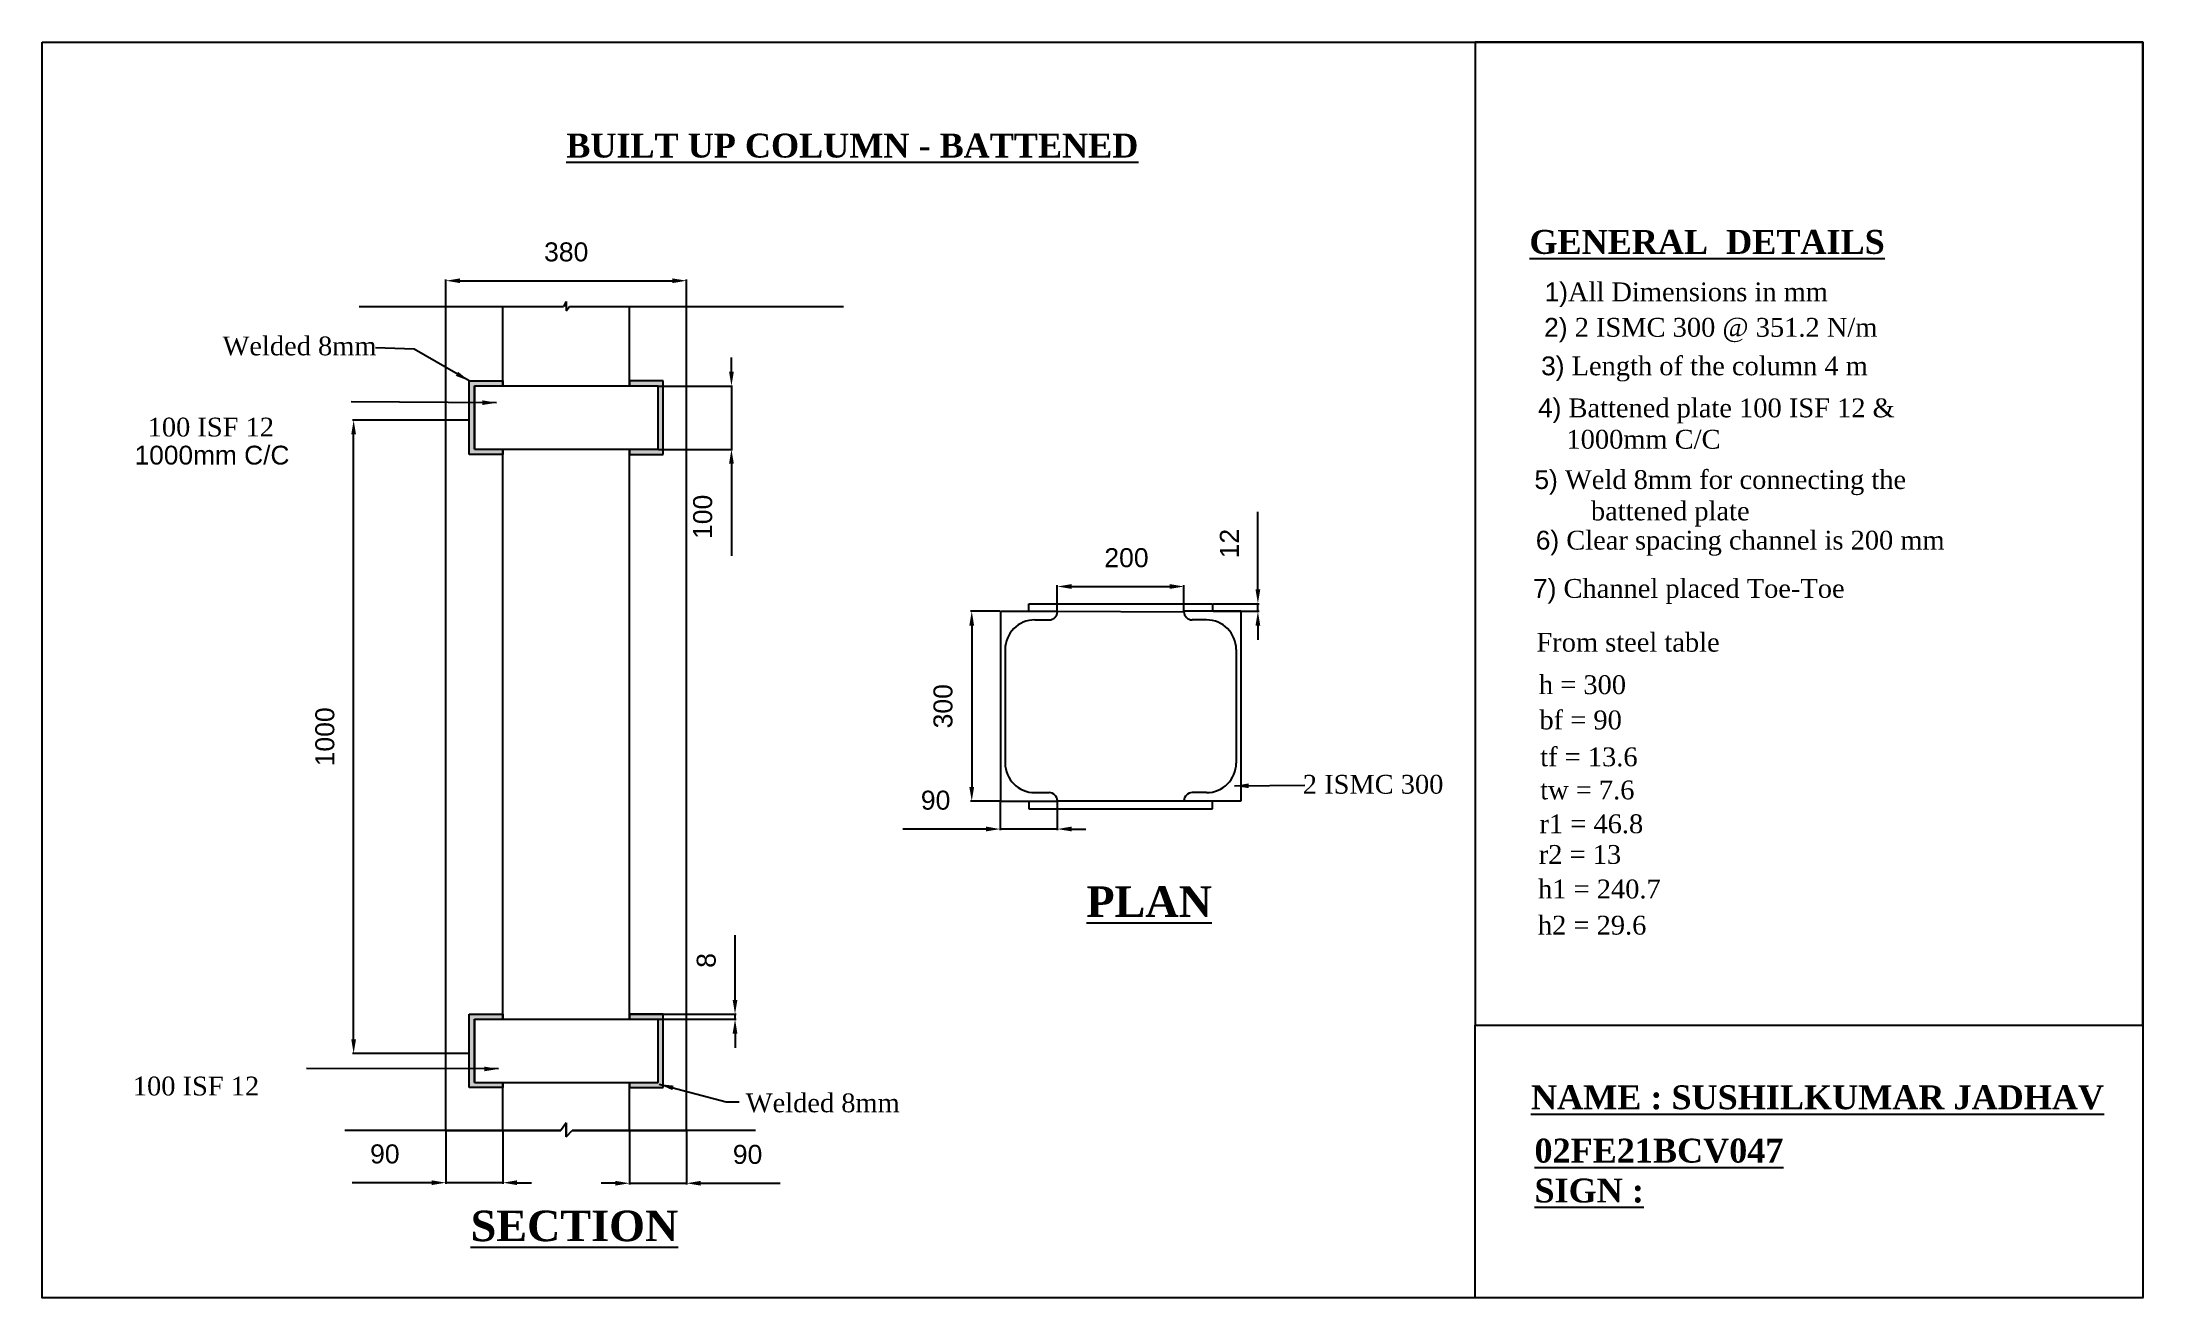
# Model space of a CAD drawing. Header units: millimetres. Extents: x 2165 to 5483, y 625 to 2608.
import ezdxf

# ---------------------------------------------------------------- set-up
doc = ezdxf.new("R2010")
doc.units = ezdxf.units.MM
doc.styles.add('Annotative', font='arial.ttf')
doc.styles.get("Standard").update_dxf_attribs({"font": 'arial.ttf'})
doc.dimstyles.new('ISO-25', dxfattribs={"dimtxt": 2.5, "dimasz": 2.5, "dimexe": 1.25, "dimexo": 0.625, "dimtad": 1, "dimtxsty": 'Standard', "dimcen": 2.5, "dimadec": 0, "dimazin": 0, "dimtfac": 1, "dimtmove": 0, "dimatfit": 3, "dimfxl": 1, "dimarcsym": 0})

# ---------------------------------------------------------------- blocks, each defined once
blk = doc.blocks.new('*D11')
at = {"color": 0, "lineweight": -2, "transparency": 16777216}
for p, q in [((2839.1, 2011.1), (2655.5, 2011.1)), ((2657.3, 1033.6), (2657.3, 1988.6)), ((2839.1, 1011.1), (2655.5, 1011.1))]:
    blk.add_line(p, q, dxfattribs=at)
at = {"color": 0, "transparency": 16777216}
for points in [[(2653.6, 1988.6), (2661.1, 1988.6), (2657.3, 2011.1)], [(2653.6, 1033.6), (2661.1, 1033.6), (2657.3, 1011.1)]]:
    blk.add_solid(points, dxfattribs=at)
at = {"layer": 'Defpoints', "color": 0, "transparency": 16777216}
for p in [(2657.3, 2011.1), (2840, 2011.1), (2840, 1011.1)]:
    blk.add_point(p, dxfattribs=at)
at = {"color": 0, "transparency": 16777216, "insert": (2612, 1511.1), "char_height": 30, "attachment_point": 5, "rotation": 90}
blk.add_mtext('1000', dxfattribs=at)
blk = doc.blocks.new('*D12')
at = {"color": 0, "lineweight": -2, "transparency": 16777216}
for p, q in [((2803, 2191.7), (2803, 2233.3)), ((2825.5, 2231.4), (3160.5, 2231.4)), ((3183, 2191.7), (3183, 2233.3))]:
    blk.add_line(p, q, dxfattribs=at)
at = {"color": 0, "transparency": 16777216}
for points in [[(2825.5, 2235.1), (2825.5, 2227.6), (2803, 2231.4)], [(3160.5, 2235.1), (3160.5, 2227.6), (3183, 2231.4)]]:
    blk.add_solid(points, dxfattribs=at)
at = {"layer": 'Defpoints', "color": 0, "transparency": 16777216}
for p in [(3183, 2231.4), (2803, 2190.7), (3183, 2190.7)]:
    blk.add_point(p, dxfattribs=at)
at = {"color": 0, "transparency": 16777216, "insert": (2993, 2276.7), "char_height": 30, "attachment_point": 5}
blk.add_mtext('380', dxfattribs=at)
blk = doc.blocks.new('*D13')
at = {"color": 0, "lineweight": -2, "transparency": 16777216}
for p, q in [((3677.6, 1709.4), (3631.5, 1709.4)), ((3633.4, 1686.9), (3633.4, 1431.9)), ((3677.6, 1409.4), (3631.5, 1409.4))]:
    blk.add_line(p, q, dxfattribs=at)
at = {"color": 0, "transparency": 16777216}
for points in [[(3629.6, 1686.9), (3637.1, 1686.9), (3633.4, 1709.4)], [(3629.6, 1431.9), (3637.1, 1431.9), (3633.4, 1409.4)]]:
    blk.add_solid(points, dxfattribs=at)
at = {"layer": 'Defpoints', "color": 0, "transparency": 16777216}
for p in [(3678.5, 1709.4), (3633.4, 1409.4), (3678.5, 1409.4)]:
    blk.add_point(p, dxfattribs=at)
at = {"color": 0, "transparency": 16777216, "insert": (3588.1, 1559.4), "char_height": 30, "attachment_point": 5, "rotation": 90}
blk.add_mtext('300', dxfattribs=at)
blk = doc.blocks.new('*D14')
at = {"color": 0, "lineweight": -2, "transparency": 16777216}
for p, q in [((3678.5, 1408.4), (3678.5, 1363.7)), ((3768.5, 1408.4), (3768.5, 1363.7)), ((3656, 1365.5), (3524.8, 1365.5)), ((3768.5, 1365.5), (3678.5, 1365.5)), ((3791, 1365.5), (3813.5, 1365.5))]:
    blk.add_line(p, q, dxfattribs=at)
at = {"color": 0, "transparency": 16777216}
for points in [[(3656, 1369.3), (3656, 1361.8), (3678.5, 1365.5)], [(3791, 1369.3), (3791, 1361.8), (3768.5, 1365.5)]]:
    blk.add_solid(points, dxfattribs=at)
at = {"layer": 'Defpoints', "color": 0, "transparency": 16777216}
for p in [(3678.5, 1409.4), (3768.5, 1409.4), (3768.5, 1365.5)]:
    blk.add_point(p, dxfattribs=at)
at = {"color": 0, "transparency": 16777216, "insert": (3576.3, 1410.9), "char_height": 30, "attachment_point": 5}
blk.add_mtext('90', dxfattribs=at)
blk = doc.blocks.new('*D15')
at = {"color": 0, "lineweight": -2, "transparency": 16777216}
for p, q in [((3768.5, 1710.3), (3768.5, 1750.4)), ((3791, 1748.5), (3946, 1748.5)), ((3968.5, 1709.7), (3968.5, 1750.4))]:
    blk.add_line(p, q, dxfattribs=at)
at = {"color": 0, "transparency": 16777216}
for points in [[(3791, 1752.3), (3791, 1744.8), (3768.5, 1748.5)], [(3946, 1752.3), (3946, 1744.8), (3968.5, 1748.5)]]:
    blk.add_solid(points, dxfattribs=at)
at = {"layer": 'Defpoints', "color": 0, "transparency": 16777216}
for p in [(3968.5, 1748.5), (3768.5, 1709.4), (3968.5, 1708.8)]:
    blk.add_point(p, dxfattribs=at)
at = {"color": 0, "transparency": 16777216, "insert": (3877.7, 1793.8), "char_height": 30, "attachment_point": 5}
blk.add_mtext('200', dxfattribs=at)
blk = doc.blocks.new('*D16')
at = {"color": 0, "lineweight": -2, "transparency": 16777216}
for p, q in [((2803, 888.6), (2803, 805.1)), ((2893, 888.6), (2893, 805.1)), ((2780.5, 807), (2655.1, 807)), ((2893, 807), (2803, 807)), ((2915.5, 807), (2938, 807))]:
    blk.add_line(p, q, dxfattribs=at)
at = {"color": 0, "transparency": 16777216}
for points in [[(2780.5, 810.8), (2780.5, 803.3), (2803, 807)], [(2915.5, 810.8), (2915.5, 803.3), (2893, 807)]]:
    blk.add_solid(points, dxfattribs=at)
at = {"layer": 'Defpoints', "color": 0, "transparency": 16777216}
for p in [(2803, 889.5), (2893, 889.5), (2803, 807)]:
    blk.add_point(p, dxfattribs=at)
at = {"color": 0, "transparency": 16777216, "insert": (2706.6, 852.3), "char_height": 30, "attachment_point": 5}
blk.add_mtext('90', dxfattribs=at)
blk = doc.blocks.new('*D17')
at = {"color": 0, "lineweight": -2, "transparency": 16777216}
for p, q in [((3093, 888.6), (3093, 804.3)), ((3183, 888.6), (3183, 804.3)), ((3070.5, 806.2), (3048, 806.2)), ((3093, 806.2), (3183, 806.2)), ((3205.5, 806.2), (3330.9, 806.2))]:
    blk.add_line(p, q, dxfattribs=at)
at = {"color": 0, "transparency": 16777216}
for points in [[(3070.5, 809.9), (3070.5, 802.4), (3093, 806.2)], [(3205.5, 809.9), (3205.5, 802.4), (3183, 806.2)]]:
    blk.add_solid(points, dxfattribs=at)
at = {"layer": 'Defpoints', "color": 0, "transparency": 16777216}
for p in [(3093, 889.5), (3183, 889.5), (3183, 806.2)]:
    blk.add_point(p, dxfattribs=at)
at = {"color": 0, "transparency": 16777216, "insert": (3279.4, 851.5), "char_height": 30, "attachment_point": 5}
blk.add_mtext('90', dxfattribs=at)
blk = doc.blocks.new('*D18')
at = {"color": 0, "lineweight": -2, "transparency": 16777216}
for p, q in [((3259.6, 1095.6), (3259.6, 1197.9)), ((3093.9, 1073.1), (3261.5, 1073.1)), ((3093.9, 1065.1), (3261.5, 1065.1)), ((3259.6, 1065.1), (3259.6, 1073.1)), ((3259.6, 1042.6), (3259.6, 1020.1))]:
    blk.add_line(p, q, dxfattribs=at)
at = {"color": 0, "transparency": 16777216}
for points in [[(3255.8, 1095.6), (3263.3, 1095.6), (3259.6, 1073.1)], [(3255.8, 1042.6), (3263.3, 1042.6), (3259.6, 1065.1)]]:
    blk.add_solid(points, dxfattribs=at)
at = {"layer": 'Defpoints', "color": 0, "transparency": 16777216}
for p in [(3093, 1073.1), (3093, 1065.1), (3259.6, 1065.1)]:
    blk.add_point(p, dxfattribs=at)
at = {"color": 0, "transparency": 16777216, "insert": (3214.3, 1158), "char_height": 30, "attachment_point": 5, "rotation": 90}
blk.add_mtext('8', dxfattribs=at)
blk = doc.blocks.new('*D19')
at = {"color": 0, "lineweight": -2, "transparency": 16777216}
for p, q in [((3253.9, 2087.6), (3253.9, 2110.1)), ((3138.9, 2065.1), (3255.8, 2065.1)), ((3253.9, 2065.1), (3253.9, 1965.1)), ((3138.9, 1965.1), (3255.8, 1965.1)), ((3253.9, 1942.6), (3253.9, 1796.8))]:
    blk.add_line(p, q, dxfattribs=at)
at = {"color": 0, "transparency": 16777216}
for points in [[(3250.2, 2087.6), (3257.7, 2087.6), (3253.9, 2065.1)], [(3250.2, 1942.6), (3257.7, 1942.6), (3253.9, 1965.1)]]:
    blk.add_solid(points, dxfattribs=at)
at = {"layer": 'Defpoints', "color": 0, "transparency": 16777216}
for p in [(3138, 2065.1), (3138, 1965.1), (3253.9, 1965.1)]:
    blk.add_point(p, dxfattribs=at)
at = {"color": 0, "transparency": 16777216, "insert": (3208.6, 1858.5), "char_height": 30, "attachment_point": 5, "rotation": 90}
blk.add_mtext('100', dxfattribs=at)
blk = doc.blocks.new('*D20')
at = {"color": 0, "lineweight": -2, "transparency": 16777216}
for p, q in [((4085.2, 1743.9), (4085.2, 1866.2)), ((4014.5, 1721.4), (4087.1, 1721.4)), ((4014.5, 1709.4), (4087.1, 1709.4)), ((4085.2, 1709.4), (4085.2, 1721.4)), ((4085.2, 1686.9), (4085.2, 1664.4))]:
    blk.add_line(p, q, dxfattribs=at)
at = {"color": 0, "transparency": 16777216}
for points in [[(4081.5, 1743.9), (4089, 1743.9), (4085.2, 1721.4)], [(4081.5, 1686.9), (4089, 1686.9), (4085.2, 1709.4)]]:
    blk.add_solid(points, dxfattribs=at)
at = {"layer": 'Defpoints', "color": 0, "transparency": 16777216}
for p in [(4013.5, 1721.4), (4013.5, 1709.4), (4085.2, 1721.4)]:
    blk.add_point(p, dxfattribs=at)
at = {"color": 0, "transparency": 16777216, "insert": (4040.2, 1816.3), "char_height": 30, "attachment_point": 5, "rotation": 90}
blk.add_mtext('12', dxfattribs=at)

msp = doc.modelspace()

# ---------------------------------------------------------------- hatches: boundary and pattern name
h = msp.add_hatch(color=256)
h.dxf.hatch_style = 1
h.paths.add_polyline_path([(2893.005, 2073.144), (2840.005, 2073.144), (2840.005, 2065.144), (2840.005, 1957.144), (2848.005, 1957.144), (2893.005, 1957.144), (2893.005, 1965.144), (2848.005, 1965.144), (2848.005, 2065.144), (2893.005, 2065.144)])
h.paths.add_polyline_path([(3146.005, 2065.144), (3146.005, 2073.144), (3093.005, 2073.144), (3093.005, 2065.144), (3138.005, 2065.144), (3138.005, 1965.144), (3093.005, 1965.144), (3093.005, 1957.144), (3138.005, 1957.144), (3146.005, 1957.144)])
h.paths.add_polyline_path([(3146.005, 1065.144), (3146.005, 1073.144), (3093.005, 1073.144), (3093.005, 1065.144), (3138.005, 1065.144), (3138.005, 1015.144), (3138.005, 965.144), (3093.005, 965.144), (3093.005, 957.144), (3138.005, 957.144), (3146.005, 957.144)])
h.paths.add_polyline_path([(2848.005, 1065.144), (2893.005, 1065.144), (2893.005, 1073.144), (2840.005, 1073.144), (2840.005, 1065.144), (2840.005, 957.144), (2848.005, 957.144), (2893.005, 957.144), (2893.005, 965.144), (2848.005, 965.144)])

# ---------------------------------------------------------------- linework, layer by layer
for p, q in [((2666.242, 2190.738), (2988.754, 2190.738)), ((2803.005, 889.545), (2803.005, 2190.738)), ((2803.005, 2190.738), (2988.754, 2190.738)), ((2893.005, 2065.144), (2893.005, 2190.738)), ((2993.005, 2198.556), (2988.754, 2190.738)), ((2993.005, 2190.738), (2993.005, 2198.556)), ((2993.005, 2198.556), (2993.005, 2183.618)), ((2993.005, 2183.618), (2998.039, 2190.738)), ((2998.039, 2190.738), (3430.808, 2190.738)), ((2998.039, 2190.738), (3183.005, 2190.738)), ((3093.005, 2065.144), (3093.005, 2190.738)), ((3183.005, 889.545), (3183.005, 2190.738)), ((2840.005, 2065.144), (2840.005, 2073.144)), ((2840.005, 2073.144), (2893.005, 2073.144)), ((2840.005, 1957.144), (2840.005, 2065.144)), ((2848.005, 2065.144), (2848.005, 1965.144)), ((2848.005, 2065.144), (3138.005, 2065.144)), ((2848.005, 1965.144), (2848.005, 2065.144)), ((2893.005, 2073.144), (2893.005, 2065.144)), ((3146.005, 2073.144), (3093.005, 2073.144)), ((3093.005, 2073.144), (3093.005, 2065.144)), ((3138.005, 1965.144), (3138.005, 2065.144)), ((3146.005, 2065.144), (3146.005, 2073.144)), ((3146.005, 1957.144), (3146.005, 2065.144)), ((3138.005, 1965.144), (3138.005, 2015.144)), ((2848.005, 1965.144), (3138.005, 1965.144)), ((2893.005, 1065.144), (2893.005, 1965.144)), ((2893.005, 1965.144), (2893.005, 1957.144)), ((3093.005, 1065.144), (3093.005, 1965.144)), ((3093.005, 1965.144), (3093.005, 1957.144)), ((2848.005, 1957.144), (2840.005, 1957.144)), ((2893.005, 1957.144), (2848.005, 1957.144)), ((3093.005, 1957.144), (3138.005, 1957.144)), ((3138.005, 1957.144), (3146.005, 1957.144)), ((3678.537, 1709.36), (3678.537, 1409.36)), ((3678.537, 1709.36), (3768.537, 1709.36)), ((3723.537, 1709.36), (3723.537, 1721.36)), ((3723.537, 1721.36), (4013.537, 1721.36)), ((3732.937, 1695.76), (3755.537, 1695.76)), ((3768.537, 1709.36), (3768.537, 1708.76)), ((3768.537, 1709.36), (3968.537, 1708.76)), ((4058.537, 1709.36), (3968.537, 1709.36)), ((3968.537, 1709.36), (3968.537, 1708.76)), ((4004.137, 1695.76), (3981.537, 1695.76)), ((4013.537, 1721.36), (4013.537, 1709.36)), ((4058.537, 1709.36), (4058.537, 1409.36)), ((3686.137, 1648.96), (3686.137, 1469.76)), ((4050.937, 1648.96), (4050.937, 1469.76)), ((3678.537, 1409.36), (3768.537, 1409.36)), ((3723.537, 1409.36), (3723.537, 1397.36)), ((3723.537, 1397.36), (4013.537, 1397.36)), ((3732.937, 1422.96), (3755.537, 1422.96)), ((3768.537, 1409.96), (3768.537, 1409.36)), ((3768.537, 1409.96), (3968.537, 1409.96)), ((3768.537, 1409.36), (3768.537, 1409.96)), ((3768.537, 1409.36), (3968.537, 1409.96)), ((3968.537, 1409.96), (3968.537, 1409.36)), ((3968.537, 1409.36), (3968.537, 1409.96)), ((4058.537, 1409.36), (3968.537, 1409.36)), ((4004.137, 1422.96), (3981.537, 1422.96)), ((4013.537, 1397.36), (4013.537, 1409.36)), ((2840.005, 1065.144), (2840.005, 1073.144)), ((2840.005, 1073.144), (2893.005, 1073.144)), ((2840.005, 957.144), (2840.005, 1065.144)), ((2848.005, 1065.144), (2848.005, 965.144)), ((2848.005, 1065.144), (3138.005, 1065.144)), ((2848.005, 965.144), (2848.005, 1065.144)), ((2893.005, 1073.144), (2893.005, 1065.144)), ((3146.005, 1073.144), (3093.005, 1073.144)), ((3093.005, 1073.144), (3093.005, 1065.144)), ((3138.005, 965.144), (3138.005, 1065.144)), ((3138.005, 1015.144), (3138.005, 1065.144)), ((3146.005, 1065.144), (3146.005, 1073.144)), ((3146.005, 957.144), (3146.005, 1065.144)), ((2848.005, 965.144), (3138.005, 965.144)), ((2893.005, 889.545), (2893.005, 965.144)), ((2893.005, 965.144), (2893.005, 957.144)), ((3093.005, 889.545), (3093.005, 965.144)), ((3093.005, 965.144), (3093.005, 957.144)), ((2848.005, 957.144), (2840.005, 957.144)), ((2893.005, 957.144), (2848.005, 957.144)), ((3093.005, 957.144), (3138.005, 957.144)), ((3138.005, 957.144), (3146.005, 957.144)), ((2993.005, 901.407), (2984.49, 889.545)), ((2993.005, 889.545), (2993.005, 901.407)), ((2993.005, 901.407), (2993.005, 879.522)), ((2984.49, 889.545), (2643.478, 889.545)), ((2803.005, 889.545), (2893.005, 889.545)), ((2803.005, 889.545), (2984.49, 889.545)), ((2993.005, 879.522), (2993.005, 889.545)), ((2993.005, 879.522), (3002.155, 889.545)), ((3291.95, 889.545), (3002.155, 889.545)), ((3002.155, 889.545), (3183.005, 889.545)), ((3093.005, 889.545), (3183.005, 889.545))]:
    msp.add_line(p, q)
for points in [[(2165.252, 2608.324), (5482.867, 2608.324), (5482.867, 624.981), (2165.252, 624.981)], [(5482.867, 2608.324), (4428.072, 2608.324), (4428.072, 1055.833), (5482.867, 1055.833)], [(4428.072, 1055.833), (5482.867, 1055.833), (5482.867, 624.981), (4428.072, 624.981)]]:
    msp.add_lwpolyline(points, close=True)
for centre, radius, start, end in [((3732.937, 1648.96), 46.8, 90, 180), ((3755.537, 1708.76), 13, 270, 0), ((3981.537, 1708.76), 13, 180, 270), ((4004.137, 1648.96), 46.8, 0, 90), ((3732.937, 1469.76), 46.8, 180, 270), ((4004.137, 1469.76), 46.8, 270, 0), ((3755.537, 1409.96), 13, 0, 90), ((3981.537, 1409.96), 13, 90, 180)]:
    msp.add_arc(centre, radius, start, end)

# ---------------------------------------------------------------- texts
at = {"attachment_point": 1, "style": 'Annotative'}
for s, width, gutter_width, heights, insert, char_height in [('{\\fTimes New Roman|b1|i0|c0|p18;\\LBUILT UP COLUMN - BATTENED }', 1799.9838, 14.703, [0], (2993.052, 2463.673), 37.77098), ('{\\fTimes New Roman|b1|i0|c0|p18;\\LGENERAL  DETAILS }', 1799.9838, 14.703, [0], (4513.955, 2311.569), 37.77098), ('\\pxi-3,l4,t4;1){\\fTimes New Roman|b0|i0|c0|p18;All Dimensions in mm}', 649.99472, 5.309, [0], (4508.245, 2228.659), 29.73307), ('\\pxi-3,l4,t4;2){\\fTimes New Roman|b0|i0|c0|p18; 2 ISMC 300 @ 351.2 N/m}', 768.97415, 6.281, [0], (4507.563, 2172.658), 29.73307), ('\\pxi-3,l4,t4;3){\\fTimes New Roman|b0|i0|c0|p18; Length of the column 4 m}', 768.97415, 6.281, [0], (4502.755, 2111.788), 29.73307), ('\\pxi-3,l4,t4;4){\\fTimes New Roman|b0|i0|c0|p18; Battened plate 100 ISF 12 & \\P    1000mm C/C}', 768.97415, 6.281, [0], (4497.834, 2045.423), 29.73307), ('\\pxi-3,l4,t4;5){\\fTimes New Roman|b0|i0|c0|p18; Weld 8mm for connecting the battened plate }', 768.97415, 6.281, [0], (4492.202, 1932.217), 29.73307), ('\\pxi-3,l4,t4;6){\\fTimes New Roman|b0|i0|c0|p18; Clear spacing channel is 200 mm}', 768.97415, 6.281, [129.917], (4494.316, 1836.517), 29.73307), ('\\pxi-3,l4,t4;7){\\fTimes New Roman|b0|i0|c0|p18; Channel placed Toe-Toe}', 768.97415, 6.281, [129.917], (4489.964, 1760.342), 29.73307), ('\\pxi-3,l4,t4;{\\fTimes New Roman|b0|i0|c0|p18;From steel table }', 768.97415, 6.281, [129.917], (4495.361, 1675.315), 29.73307), ('\\pxi-3,l4,t4;{\\fTimes New Roman|b0|i0|c0|p18;h = 300}', 768.97415, 6.281, [129.917], (4499.241, 1608.336), 29.73307), ('\\pxi-3,l4,t4;{\\fTimes New Roman|b0|i0|c0|p18;bf = 90}', 768.97415, 6.281, [129.917], (4500.143, 1552.625), 29.73307), ('\\pxi-3,l4,t4;{\\fTimes New Roman|b0|i0|c0|p18;tf = 13.6}', 768.97415, 6.281, [129.917], (4501.292, 1494.395), 29.73307), ('{\\fTimes New Roman|b0|i0|c0|p18;2 ISMC 300}', 762.2329, 6.226, [20.97], (4156.181, 1451.05), 29.71728), ('\\pxi-3,l4,t4;{\\fTimes New Roman|b0|i0|c0|p18;tw = 7.6}', 768.97415, 6.281, [129.917], (4501.292, 1442.104), 29.73307), ('\\pxi-3,l4,t4;{\\fTimes New Roman|b0|i0|c0|p18;r1 = 46.8}', 768.97415, 6.281, [129.917], (4500.155, 1388.677), 29.73307), ('\\pxi-3,l4,t4;{\\fTimes New Roman|b0|i0|c0|p18;r2 = 13}', 768.97415, 6.281, [129.917], (4499.017, 1340.268), 29.73307), ('{\\fTimes New Roman|b1|i0|c0|p18;\\LPLAN}', 2298.17258, 18.773, [0], (3814.434, 1275.057), 48.22501), ('\\pxi-3,l4,t4;{\\fTimes New Roman|b0|i0|c0|p18;h1 = 240.7}', 768.97415, 6.281, [129.917], (4497.879, 1285.704), 29.73307), ('\\pxi-3,l4,t4;{\\fTimes New Roman|b0|i0|c0|p18;h2 = 29.6}', 768.97415, 6.281, [129.917], (4497.683, 1228.559), 29.73307), ('{\\fTimes New Roman|b1|i0|c0|p18;\\LNAME : SUSHILKUMAR JADHAV}', 2298.17258, 18.773, [0], (4516.468, 960.808), 37.77098), ('{\\fTimes New Roman|b1|i0|c0|p18;\\L02FE21BCV047\\PSIGN :}', 2298.17258, 18.773, [0], (4522.012, 876.541), 37.77098), ('{\\fTimes New Roman|b1|i0|c0|p18;\\LSECTION}', 2298.17258, 18.773, [0], (2842.12, 762.938), 48.22501)]:
    msp.add_mtext_dynamic_manual_height_columns(s, width=width, gutter_width=gutter_width, heights=heights, dxfattribs=dict(at, insert=insert, char_height=char_height))
at = {"lineweight": 0, "attachment_point": 1, "style": 'Annotative'}
for s, insert, char_height in [('{\\fTimes New Roman|b0|i0|c0|p18;Welded 8mm}', (2450.317, 2143.225), 29.71728), ('{\\fTimes New Roman|b0|i0|c0|p18;100 ISF 12}', (2332.053, 2015.118), 29.71728), ('1000mm C/C', (2311.428, 1970.845), 29.7173), ('{\\fTimes New Roman|b0|i0|c0|p18;100 ISF 12}', (2308.654, 974.528), 29.71728), ('{\\fTimes New Roman|b0|i0|c0|p18;Welded 8mm}', (3276.557, 947.958), 29.71728)]:
    msp.add_mtext_dynamic_manual_height_columns(s, width=762.2329, gutter_width=6.226, heights=[20.97], dxfattribs=dict(at, insert=insert, char_height=char_height))

# ---------------------------------------------------------------- dimensions: what is measured, and where the dimension line sits
dim = msp.add_linear_dim(base=(3183.005, 2231.384), p1=(2803.005, 2190.738), p2=(3183.005, 2190.738), dimstyle='ISO-25', override={"dimscale": 1.5, "dimtxt": 20, "dimasz": 15, "dimgap": 20, "dimdsep": 46})
dim.commit()
dim.dimension.update_dxf_attribs({"geometry": '*D12', "text_midpoint": (2993.005, 2276.711)})
for base, p1, p2, picture, middle in [((3253.947, 1965.144), (3138.005, 2065.144), (3138.005, 1965.144), '*D19', (3253.947, 1858.466)), ((3259.588, 1065.144), (3093.005, 1073.144), (3093.005, 1065.144), '*D18', (3259.588, 1158.028))]:
    dim = msp.add_linear_dim(base=base, p1=p1, p2=p2, angle=90, dimstyle='ISO-25', override={"dimscale": 1.5, "dimtxt": 20, "dimasz": 15, "dimgap": 20, "dimdsep": 46})
    dim.commit()
    dim.dimension.update_dxf_attribs({"geometry": picture, "text_midpoint": middle, "dimtype": 160})
for base, p1, p2, picture, middle in [((2657.33, 2011.144), (2840.005, 1011.144), (2840.005, 2011.144), '*D11', (2612.013, 1511.144)), ((4085.235, 1721.36), (4013.537, 1709.36), (4013.537, 1721.36), '*D20', (4040.173, 1816.282)), ((3633.382, 1409.36), (3678.537, 1709.36), (3678.537, 1409.36), '*D13', (3588.054, 1559.36))]:
    dim = msp.add_linear_dim(base=base, p1=p1, p2=p2, angle=90, dimstyle='ISO-25', override={"dimscale": 1.5, "dimtxt": 20, "dimasz": 15, "dimgap": 20, "dimdsep": 46})
    dim.commit()
    dim.dimension.update_dxf_attribs({"geometry": picture, "text_midpoint": middle})
for base, p1, p2, picture, middle in [((3968.537, 1748.521), (3768.537, 1709.36), (3968.537, 1708.76), '*D15', (3877.692, 1748.521)), ((3768.537, 1365.544), (3678.537, 1409.36), (3768.537, 1409.36), '*D14', (3576.262, 1365.544)), ((2803.005, 807.019), (2893.005, 889.545), (2803.005, 889.545), '*D16', (2706.57, 807.019)), ((3183.005, 806.155), (3093.005, 889.545), (3183.005, 889.545), '*D17', (3279.441, 806.155))]:
    dim = msp.add_linear_dim(base=base, p1=p1, p2=p2, dimstyle='ISO-25', override={"dimscale": 1.5, "dimtxt": 20, "dimasz": 15, "dimgap": 20, "dimdsep": 46})
    dim.commit()
    dim.dimension.update_dxf_attribs({"geometry": picture, "text_midpoint": middle, "dimtype": 160})

# ---------------------------------------------------------------- leaders
for points in [[(2840.005, 2073.144), (2752.661, 2123.046), (2692.07, 2125.162)], [(2883.019, 2038.654), (2653.292, 2040.376)], [(4048.09, 1433.538), (4159.296, 1434.99)], [(2885.952, 986.623), (2582.919, 987.109)], [(3139.845, 962.54), (3245.354, 934.556), (3266.032, 934.556)]]:
    msp.add_leader(points, dimstyle='ISO-25', override={"dimscale": 1.5, "dimtxt": 20, "dimasz": 15, "dimgap": 20, "dimdsep": 46})

doc.saveas('drawing.dxf')
